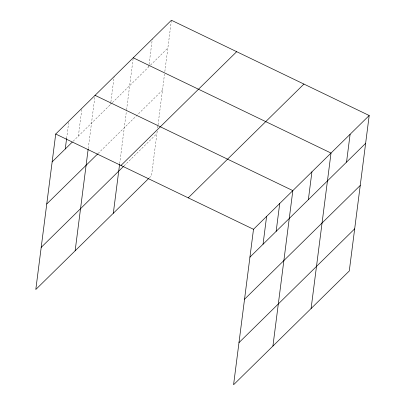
<?xml version="1.0" encoding="UTF-8"?>
<svg xmlns="http://www.w3.org/2000/svg" width="405" height="405" viewBox="0 0 405 405"><rect width="100%" height="100%" fill="white"/><g stroke="black" fill="none" stroke-linecap="round" stroke-linejoin="round"><path stroke-width="0.3" stroke-dasharray="2.02 1.52" d="M66.612 138.459L68.673 122.371M78.378 136.08L81.866 108.859M88.239 148.579L95.059 95.342M110.58 104.414L110.818 102.556M110.899 101.939L114.149 76.57M119.672 163.706L126.497 110.413M126.578 109.79L133.235 57.799M148.762 66.865L148.999 65.008M149.075 64.39L152.326 39.022M157.216 131.114L151.5 175.709L149.283 177.891M157.611 128.015L157.93 125.535M158.011 124.917L164.516 74.105M164.835 71.624L171.416 20.25M73.133 141.239L111.912 103.103M112.357 102.668L150.093 65.554M150.538 65.119L167.852 48.094M98.081 153.51L162.456 90.204M124.046 165.903L156.897 133.594"/><path stroke-width="0.61" d="M369.193 115.511L253.5 229.291L233.584 384.75L349.282 270.97L369.193 115.511L171.416 20.25L55.718 134.03L35.807 289.489L148.838 178.327M65.266 148.974L66.612 138.459M75.143 250.801L88.158 149.197M113.324 213.258L119.591 164.324M263.042 244.24L266.611 216.397M276.154 231.341L279.723 203.502M272.919 346.067L292.835 190.608L95.059 95.342M308.357 199.675L311.926 171.831M311.101 308.519L331.017 153.06L133.235 57.799M346.538 162.127L350.102 134.288M52.154 161.868L72.257 142.099M46.757 203.983L97.64 153.946M120.989 165.463L236.682 51.688M41.199 247.374L123.601 166.339M188.229 197.853L303.927 84.078M249.931 257.135L365.629 143.355M244.534 299.244L360.232 185.47M238.975 342.635L354.674 228.86M55.718 134.03L253.5 229.291"/></g></svg>
